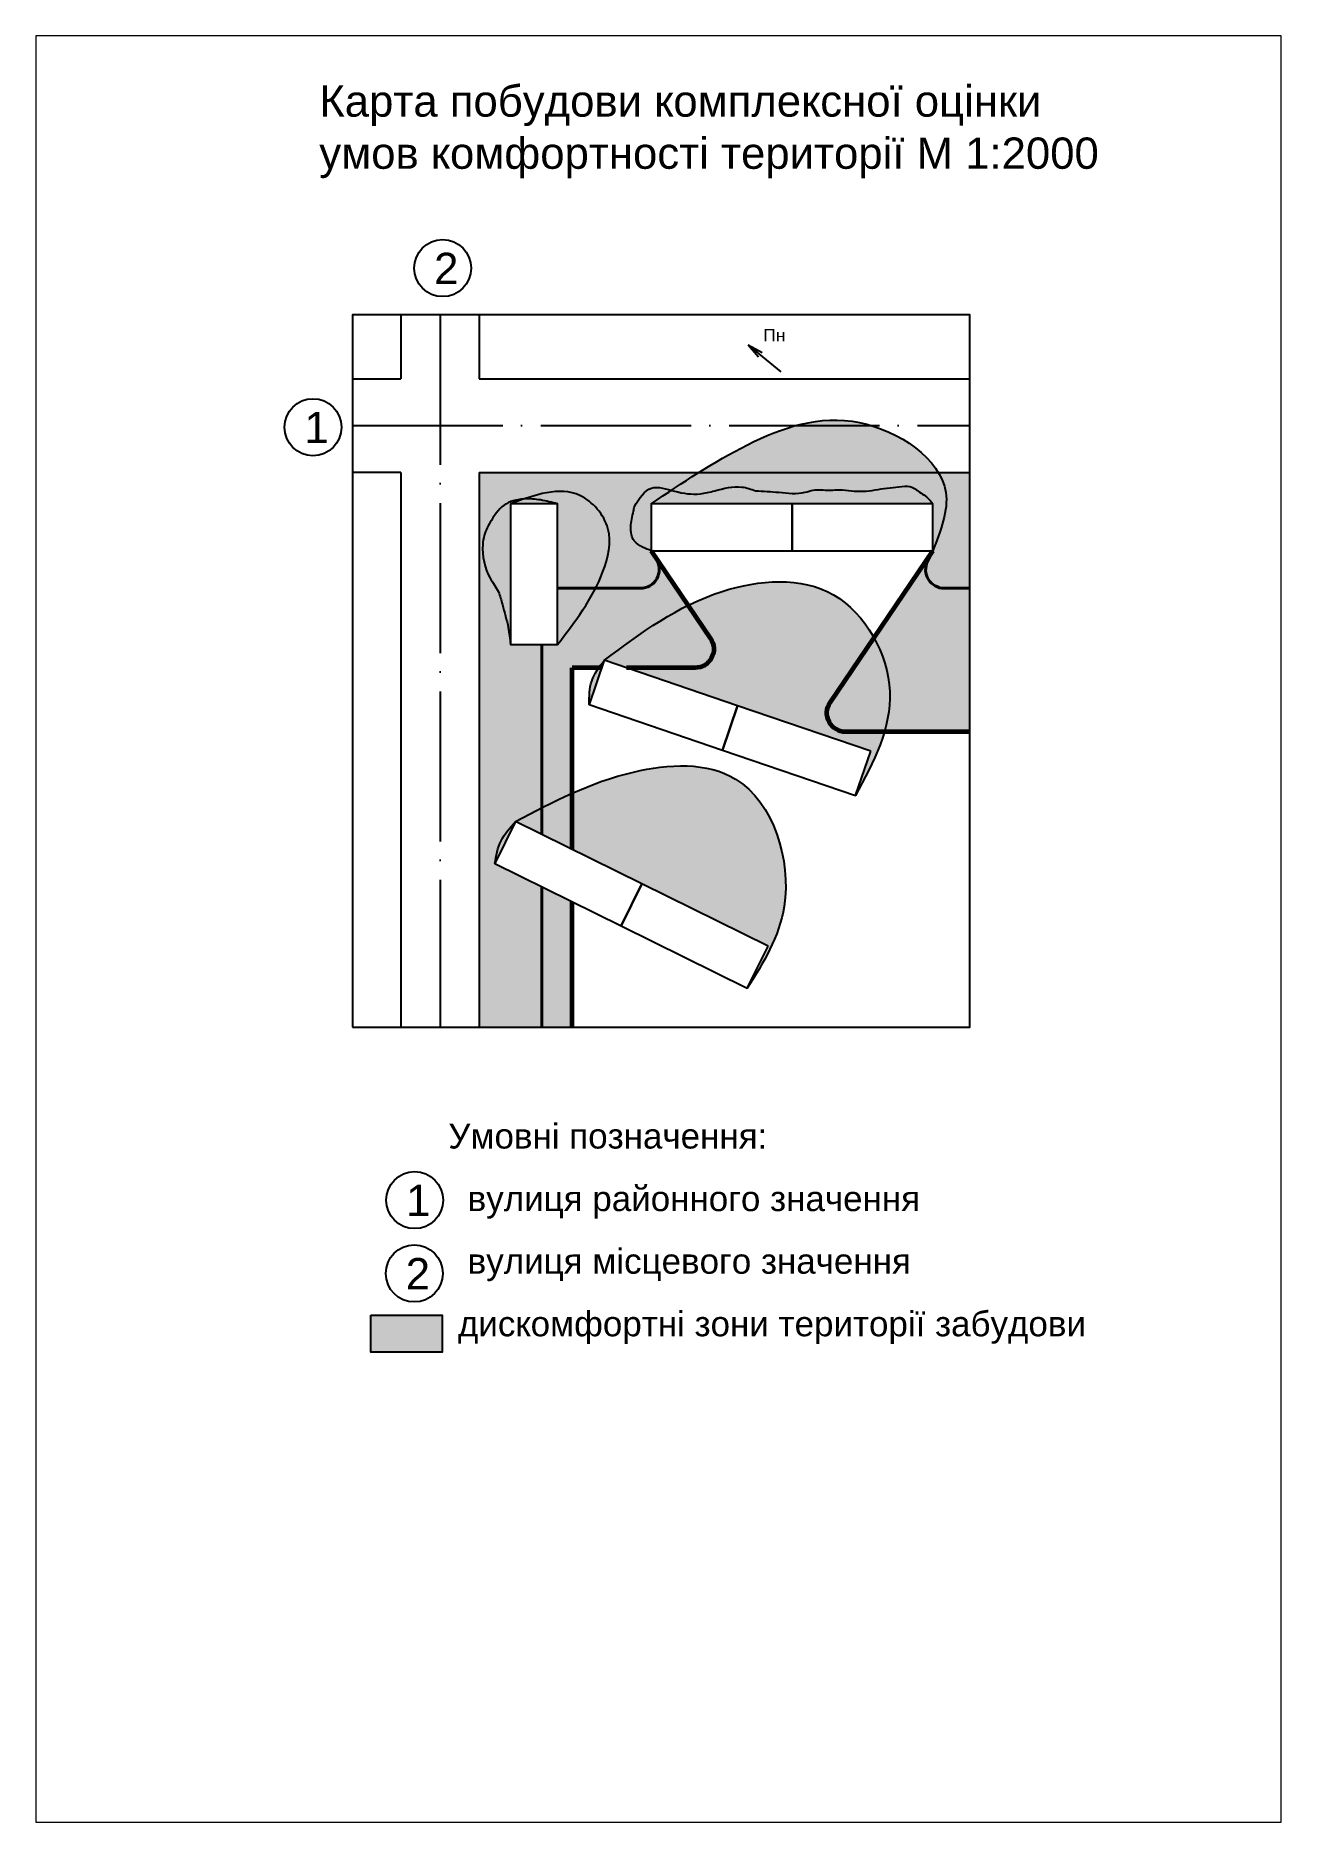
# Paper-space layout 'комплексна' of a CAD drawing. Header units: millimetres. Extents: x 4 to 203, y 4 to 289.
# The model-space entities are those that its viewports show. They can reach past a viewport. Long polylines and large blocks are cut down to what shows.
import ezdxf

# ---------------------------------------------------------------- set-up
doc = ezdxf.new("R2010")
doc.units = ezdxf.units.MM
doc.linetypes.add('ACAD_ISO04W100', pattern=[30, 24, -3, 0, -3])
for name, color, linetype in [('А.1м.с', 7, 'Continuous'), ('будівлі', 7, 'Continuous'), ('ВДМ', 7, 'Continuous'), ('шум1', 243, 'Continuous'), ('інсоляція', 180, 'Continuous')]:
    doc.layers.add(name, color=color, linetype=linetype)
doc.styles.get("Standard").update_dxf_attribs({"font": 'arial.ttf'})

msp = doc.modelspace()

# ---------------------------------------------------------------- hatches: boundary and pattern name
at = {"layer": 'шум1', "transparency": 33554495}
h = msp.add_hatch(color=8, dxfattribs=at)
h.dxf.hatch_style = 1
edge = h.paths.add_edge_path()
edge.add_line((33726.11910127802, -1360.179317439124), (33722.04869895796, -1360.179317439124))
edge.add_arc((33722.04869895796, -1357.179317439124), 3.000000000000001, 153.543888859999, 270, ccw=False)
edge.add_line((33719.36287129151, -1355.8427809652), (33720.19065324618, -1354.179317439125))
edge.add_line((33720.19065324618, -1354.179317439125), (33710.79418041855, -1368.077553743601))
edge.add_spline(control_points=[(33710.79418041855, -1368.077553743597), (33712.27865943665, -1370.762248817954), (33713.86328326995, -1376.08055624625), (33713.06986534374, -1381.032971652839), (33712.45206437281, -1383.125520697682)], knot_values=[48.81798611473958, 48.81798611473958, 48.81798611473958, 48.81798611473958, 57.49509505461315, 64.07037503841936, 64.07037503841936, 64.07037503841936, 64.07037503841936], degree=3, periodic=0)
edge.add_line((33712.45206437281, -1383.125520697682), (33726.11910127802, -1383.125520697682))
edge.add_line((33726.11910127802, -1383.125520697682), (33726.11910127802, -1360.179317439124))
edge = h.paths.add_edge_path()
edge.add_spline(control_points=[(33721.09464169378, -1341.679317439124), (33719.04354635231, -1338.246208700302), (33714.77641989788, -1335.495581363922), (33710.41241389094, -1334.179317439128)], knot_values=[38.12161937373595, 38.12161937373595, 38.12161937373595, 38.12161937373595, 50.43947793338726, 50.43947793338726, 50.43947793338726, 50.43947793338726], degree=3, periodic=0)
edge.add_line((33710.41241389092, -1334.179317439124), (33698.25804576036, -1334.179317439124))
edge.add_spline(control_points=[(33698.25804576036, -1334.179317439124), (33695.59904879803, -1334.902502001175), (33690.23826642889, -1337.209390817749), (33685.29353124298, -1340.094580885435), (33682.77071709052, -1341.679317439123)], knot_values=[9.097461392779323, 9.097461392779323, 9.097461392779323, 9.097461392779323, 17.29577933229682, 26.23985550656014, 26.23985550656014, 26.23985550656014, 26.23985550656014], degree=3, periodic=0)
edge.add_line((33682.77071709052, -1341.679317439124), (33721.09464169378, -1341.679317439124))
edge = h.paths.add_edge_path()
edge.add_spline(control_points=[(33710.41241389094, -1334.179317439128), (33709.76997120536, -1333.985544990274), (33705.54670896843, -1332.919563960045), (33701.5235757064, -1333.291170187602), (33698.25804576035, -1334.179317439124)], knot_values=[26.23985550656014, 26.23985550656014, 26.23985550656014, 26.23985550656014, 28.05321646919591, 38.12161937373597, 38.12161937373597, 38.12161937373597, 38.12161937373597], degree=3, periodic=0)
edge.add_line((33698.25804576035, -1334.179317439124), (33710.41241389092, -1334.179317439124))
at = {"layer": 'шум1', "transparency": 33554559}
h = msp.add_hatch(color=8, dxfattribs=at)
h.dxf.hatch_style = 1
edge = h.paths.add_edge_path()
edge.add_line((33657.69065324618, -1407.884791523147), (33650.19065324618, -1404.179317439124))
edge.add_spline(control_points=[(33650.19065324618, -1404.179317439124), (33650.41900691528, -1402.912403861845), (33650.64970091012, -1401.632506081277), (33651.20257728166, -1400.511030748045), (33651.20821888139, -1400.499669836227)], knot_values=[0, 0, 0, 0, 3.780379451808973, 3.819123385251689, 3.819123385251689, 3.819123385251689, 3.819123385251689], degree=3, periodic=0)
edge.add_spline(control_points=[(33651.20821888139, -1400.499669836227), (33651.76401667498, -1399.380418202149), (33652.6383991247, -1398.417819956212), (33653.51278157441, -1397.455221710274)], knot_values=[3.819123385251689, 3.819123385251689, 3.819123385251689, 3.819123385251689, 7.636089093024652, 7.636089093024652, 7.636089093024652, 7.636089093024652], degree=3, periodic=0)
edge.add_spline(control_points=[(33653.51278157441, -1397.455221710274), (33654.90101723764, -1396.721218691888), (33656.28925290087, -1395.987215673502), (33657.69065324618, -1395.272435244383)], knot_values=[0, 0, 0, 0, 4.778298199364484, 4.778298199364484, 4.778298199364484, 4.778298199364484], degree=3, periodic=0)
edge.add_line((33657.69065324618, -1395.272435244383), (33657.69065324618, -1369.179317439115))
edge.add_line((33657.69065324618, -1369.179317439115), (33652.69065324618, -1369.179317439115))
edge.add_line((33652.69065324618, -1369.179317439115), (33649.85253368947, -1359.204174523166))
edge.add_spline(control_points=[(33649.85253368947, -1359.204174523179), (33649.71947209841, -1358.999931606998), (33648.65021507746, -1357.320801278554), (33648.17262822406, -1355.276781475927), (33648.23738415635, -1353.527406120185)], knot_values=[16.38581050014324, 16.38581050014324, 16.38581050014324, 16.38581050014324, 17.11195792627218, 22.3037976646068, 22.3037976646068, 22.3037976646068, 22.3037976646068], degree=3, periodic=0)
edge.add_spline(control_points=[(33648.23738415635, -1353.527406120185), (33648.24163713188, -1353.412512390531), (33648.27553334183, -1352.79921448054), (33648.50583399783, -1351.312797868459), (33649.73046616443, -1349.037179745475), (33651.16926570877, -1347.05110851897), (33652.45013234494, -1346.440009627767), (33652.66786854503, -1346.354318950205)], knot_values=[7.615530265426713, 7.615530265426713, 7.615530265426713, 7.615530265426713, 7.956514737023337, 9.43869177115928, 12.09288988191078, 15.68190347200732, 16.38581050014324, 16.38581050014324, 16.38581050014324, 16.38581050014324], degree=3, periodic=0)
edge.add_line((33652.66786854502, -1346.35431895021), (33652.34011775238, -1341.679317439124))
edge.add_line((33652.34011775238, -1341.679317439124), (33647.69065324618, -1341.679317439124))
edge.add_line((33647.69065324618, -1341.679317439124), (33647.69065324618, -1430.315109618998))
edge.add_line((33647.69065324618, -1430.315109618998), (33657.69065324618, -1430.315109618998))
edge.add_line((33657.69065324618, -1430.315109618998), (33657.69065324618, -1407.884791523147))
h = msp.add_hatch(color=8, dxfattribs=at)
h.dxf.hatch_style = 1
edge = h.paths.add_edge_path()
edge.add_spline(control_points=[(33672.5059844261, -1347.085110319666), (33673.29233150828, -1345.798793247895), (33674.72169031406, -1343.460629000562), (33677.27430944227, -1344.200721476686), (33678.40761909977, -1344.515036613664)], knot_values=[0, 0, 0, 0, 3.981672816526585, 7.237566249016485, 7.237566249016485, 7.237566249016485, 7.237566249016485], degree=3, periodic=0)
edge.add_spline(control_points=[(33678.40761909976, -1344.515036613665), (33679.84999953202, -1343.553137078793), (33681.30066251026, -1342.602750196539), (33682.77071709052, -1341.679317439123)], knot_values=[3.885710010564846, 3.885710010564846, 3.885710010564846, 3.885710010564846, 9.09746139277932, 9.09746139277932, 9.09746139277932, 9.09746139277932], degree=3, periodic=0)
edge.add_line((33682.77071709052, -1341.679317439124), (33652.34011775238, -1341.679317439124))
edge.add_line((33652.34011775238, -1341.679317439124), (33652.66786854502, -1346.354318950209))
edge.add_spline(control_points=[(33652.66786854503, -1346.354318950205), (33653.34103429446, -1346.089392726842), (33654.08792779341, -1345.963165338283), (33654.82522419236, -1345.914886005976)], knot_values=[5.439290843965359, 5.439290843965359, 5.439290843965359, 5.439290843965359, 7.615530265426712, 7.615530265426712, 7.615530265426712, 7.615530265426712], degree=3, periodic=0)
edge.add_spline(control_points=[(33654.82522419235, -1345.914886005974), (33658.00128764514, -1344.827354573187), (33663.44750327368, -1343.552971765127), (33669.4468334102, -1350.474796301227), (33668.09091241751, -1356.298034032508), (33666.72661688528, -1359.319989380394), (33666.28789699942, -1360.179317439124)], knot_values=[10.88168356329511, 10.88168356329511, 10.88168356329511, 10.88168356329511, 20.02584057652287, 26.93726924671132, 33.86184591357618, 36.73428288876075, 36.73428288876075, 36.73428288876075, 36.73428288876075], degree=3, periodic=0)
edge.add_line((33666.28789699942, -1360.179317439124), (33673.46968827797, -1360.179317439124))
edge.add_arc((33673.46968827797, -1357.179317439125), 2.999999999998958, 270, 390.3180940712272)
edge.add_line((33676.05939680947, -1355.66491665933), (33675.19065324618, -1354.179317439128))
edge.add_spline(control_points=[(33675.19065324618, -1354.179317439127), (33674.72575795015, -1353.997154436368), (33673.75612031597, -1353.617214900432), (33672.11876497469, -1352.616365915396), (33671.75028642686, -1350.240354811422), (33672.23954248582, -1348.446892203874), (33672.45442066606, -1347.34865214132), (33672.5059844261, -1347.085110319666)], knot_values=[0, 0, 0, 0, 1.510464404410871, 3.150393527599764, 5.446133686855648, 7.994364737778498, 8.798925500278115, 8.798925500278115, 8.798925500278115, 8.798925500278115], degree=3, periodic=0)
at = {"layer": 'шум1', "transparency": 33554648}
h = msp.add_hatch(color=8, dxfattribs=at)
h.dxf.hatch_style = 1
edge = h.paths.add_edge_path()
edge.add_spline(control_points=[(33720.19065324618, -1354.179317439124), (33721.45409929883, -1350.976289323296), (33723.19380047277, -1346.565881960308), (33721.6946959663, -1342.683683996405), (33721.09464169377, -1341.679317439124)], knot_values=[50.43947793338727, 50.43947793338727, 50.43947793338727, 50.43947793338727, 59.99945699768016, 63.60308453639816, 63.60308453639816, 63.60308453639816, 63.60308453639816], degree=3, periodic=0)
edge.add_line((33721.09464169377, -1341.679317439124), (33682.77071709052, -1341.679317439124))
edge.add_spline(control_points=[(33682.77071709052, -1341.679317439123), (33681.30066251026, -1342.602750196539), (33679.84999953202, -1343.553137078793), (33678.40761909976, -1344.515036613665)], knot_values=[3.885710010564846, 3.885710010564846, 3.885710010564846, 3.885710010564846, 9.09746139277932, 9.09746139277932, 9.09746139277932, 9.09746139277932], degree=3, periodic=0)
edge.add_spline(control_points=[(33678.40761909977, -1344.515036613664), (33678.580899694, -1344.563094717951), (33680.18460422461, -1345.004735617662), (33682.44830254915, -1345.317285435185), (33685.98889924554, -1344.453907118733), (33689.01095060728, -1343.599193492964), (33691.13323510319, -1344.337610212737), (33691.84898568589, -1344.586644778311)], knot_values=[7.237566249016485, 7.237566249016485, 7.237566249016485, 7.237566249016485, 7.735385309318778, 11.85421076723024, 14.20921319579457, 18.60929151853573, 20.84838336972358, 20.84838336972358, 20.84838336972358, 20.84838336972358], degree=3, periodic=0)
edge.add_spline(control_points=[(33691.84898568589, -1344.586644778311), (33693.08593241017, -1344.654382213994), (33695.7198523152, -1344.798620423012), (33698.88564338999, -1345.226125966052), (33701.45209574515, -1344.270579284902), (33703.17926531369, -1344.582500279409), (33705.67137321886, -1344.321095132811), (33708.63258949124, -1344.940958391997), (33712.39407295083, -1344.158765931395), (33714.92555586655, -1343.944825871375), (33716.16878086846, -1343.839758746538)], knot_values=[0, 0, 0, 0, 3.736483583260554, 7.956364079092859, 9.289153691420628, 11.80406222923701, 13.03906690178668, 16.79625583537887, 20.67935692061895, 24.42671861148906, 24.42671861148906, 24.42671861148906, 24.42671861148906], degree=3, periodic=0)
edge.add_spline(control_points=[(33716.16878086846, -1343.839758746538), (33716.62963327653, -1343.954672103306), (33717.1741147338, -1344.090438328802), (33718.13223104469, -1344.922133068038), (33719.27173216738, -1345.438221178158), (33719.94725875863, -1346.350588459663), (33720.19065324618, -1346.679317439124)], knot_values=[0, 0, 0, 0, 1.383801781597171, 1.634914774092756, 3.790242708107693, 5.004211616025584, 5.004211616025584, 5.004211616025584, 5.004211616025584], degree=3, periodic=0)
edge.add_line((33720.19065324618, -1346.679317439134), (33720.19065324618, -1354.179317439124))
at = {"layer": 'шум1', "transparency": 33554559}
h = msp.add_hatch(color=8, dxfattribs=at)
h.dxf.hatch_style = 1
edge = h.paths.add_edge_path()
edge.add_line((33726.11910127802, -1341.679317439124), (33721.09464169377, -1341.679317439124))
edge.add_spline(control_points=[(33721.09464169377, -1341.679317439124), (33721.6946959663, -1342.683683996405), (33723.19380047277, -1346.565881960308), (33721.45409929883, -1350.976289323296), (33720.19065324618, -1354.179317439124)], knot_values=[50.43947793338727, 50.43947793338727, 50.43947793338727, 50.43947793338727, 54.04310547210527, 63.60308453639816, 63.60308453639816, 63.60308453639816, 63.60308453639816], degree=3, periodic=0)
edge.add_line((33720.19065324618, -1354.179317439122), (33719.36287129151, -1355.8427809652))
edge.add_arc((33722.04869895796, -1357.179317439124), 3.000000000000001, 153.543888859999, 270)
edge.add_line((33722.04869895796, -1360.179317439124), (33726.11910127802, -1360.179317439124))
edge.add_line((33726.11910127802, -1360.179317439124), (33726.11910127802, -1341.679317439124))
at = {"layer": 'шум1', "transparency": 33554648}
h = msp.add_hatch(color=8, dxfattribs=at)
h.dxf.hatch_style = 1
edge = h.paths.add_edge_path()
edge.add_spline(control_points=[(33666.28789699942, -1360.179317439124), (33666.72661688528, -1359.319989380394), (33668.09091241751, -1356.298034032508), (33669.4468334102, -1350.474796301227), (33663.44750327368, -1343.552971765127), (33658.00128764514, -1344.827354573187), (33654.82522419235, -1345.914886005974)], knot_values=[10.88168356329511, 10.88168356329511, 10.88168356329511, 10.88168356329511, 13.75412053847969, 20.67869720534454, 27.59012587553299, 36.73428288876075, 36.73428288876075, 36.73428288876075, 36.73428288876075], degree=3, periodic=0)
edge.add_spline(control_points=[(33654.82522419236, -1345.914886005976), (33654.93391005335, -1345.907769084196), (33655.41587831805, -1345.883674063708), (33656.29688878706, -1345.89392811001), (33657.99527728543, -1346.115654867042), (33659.29193003124, -1346.448570337952), (33660.19065324618, -1346.679317439124)], knot_values=[0, 0, 0, 0, 0.3208024012743262, 1.425335580011945, 2.657177598055358, 5.439290843965359, 5.439290843965359, 5.439290843965359, 5.439290843965359], degree=3, periodic=0)
edge.add_line((33660.19065324618, -1346.679317439124), (33660.19065324618, -1360.179317439124))
edge.add_line((33660.19065324618, -1360.179317439124), (33666.28789699942, -1360.179317439124))
h = msp.add_hatch(color=8, dxfattribs=at)
h.dxf.hatch_style = 1
edge = h.paths.add_edge_path()
edge.add_spline(control_points=[(33678.40761909977, -1344.515036613664), (33677.27430944227, -1344.200721476686), (33674.72169031406, -1343.460629000562), (33673.29233150828, -1345.798793247895), (33672.5059844261, -1347.085110319666)], knot_values=[0, 0, 0, 0, 3.2558934324899, 7.237566249016485, 7.237566249016485, 7.237566249016485, 7.237566249016485], degree=3, periodic=0)
edge.add_spline(control_points=[(33672.5059844261, -1347.085110319666), (33672.45442066606, -1347.34865214132), (33672.23954248583, -1348.446892203875), (33671.75028642685, -1350.240354811421), (33672.11876497469, -1352.616365915396), (33673.75612031597, -1353.617214900432), (33674.72575795015, -1353.997154436368), (33675.19065324618, -1354.179317439127)], knot_values=[0, 0, 0, 0, 0.8045607624996166, 3.352791813422467, 5.648531972678351, 7.288461095867244, 8.798925500278115, 8.798925500278115, 8.798925500278115, 8.798925500278115], degree=3, periodic=0)
edge.add_line((33675.19065324618, -1354.179317439127), (33675.19065324618, -1346.679317439124))
edge.add_spline(control_points=[(33675.19065324618, -1346.679317439124), (33676.26144052389, -1345.955757317135), (33677.33222780158, -1345.232197195146), (33678.40761909976, -1344.515036613665)], knot_values=[0, 0, 0, 0, 3.885710010564846, 3.885710010564846, 3.885710010564846, 3.885710010564846], degree=3, periodic=0)
at = {"layer": 'шум1', "transparency": 33554687}
h = msp.add_hatch(color=8, dxfattribs=at)
h.dxf.hatch_style = 1
edge = h.paths.add_edge_path()
edge.add_spline(control_points=[(33720.19065324618, -1346.679317439124), (33719.94725875863, -1346.350588459663), (33719.27173216737, -1345.438221178158), (33718.13223104471, -1344.922133068039), (33717.17411473379, -1344.090438328801), (33716.62963327653, -1343.954672103306), (33716.16878086846, -1343.839758746538)], knot_values=[0, 0, 0, 0, 1.213968907917891, 3.369296841932829, 3.620409834428414, 5.004211616025585, 5.004211616025585, 5.004211616025585, 5.004211616025585], degree=3, periodic=0)
edge.add_spline(control_points=[(33716.16878086846, -1343.839758746538), (33714.92555586655, -1343.944825871375), (33712.39407295083, -1344.158765931395), (33708.63258949124, -1344.940958391997), (33705.67137321887, -1344.321095132811), (33703.17926531369, -1344.582500279409), (33701.45209574513, -1344.270579284902), (33698.88564338999, -1345.226125966053), (33695.71985231521, -1344.798620423012), (33693.08593241018, -1344.654382213994), (33691.84898568589, -1344.586644778311)], knot_values=[0, 0, 0, 0, 3.747361690870107, 7.630462776110193, 11.38765170970238, 12.62265638225204, 15.13756492006843, 16.4703545323962, 20.6902350282285, 24.42671861148906, 24.42671861148906, 24.42671861148906, 24.42671861148906], degree=3, periodic=0)
edge.add_spline(control_points=[(33691.84898568589, -1344.586644778311), (33691.13323510319, -1344.337610212737), (33689.01095060728, -1343.599193492964), (33685.98889924554, -1344.453907118733), (33682.44830254915, -1345.317285435185), (33680.18460422461, -1345.004735617662), (33678.580899694, -1344.563094717951), (33678.40761909977, -1344.515036613664)], knot_values=[7.237566249016485, 7.237566249016485, 7.237566249016485, 7.237566249016485, 9.476658100204336, 13.87673642294549, 16.23173885150982, 20.35056430942129, 20.84838336972358, 20.84838336972358, 20.84838336972358, 20.84838336972358], degree=3, periodic=0)
edge.add_spline(control_points=[(33678.40761909976, -1344.515036613665), (33677.33222780158, -1345.232197195146), (33676.26144052389, -1345.955757317135), (33675.19065324618, -1346.679317439124)], knot_values=[0, 0, 0, 0, 3.885710010564846, 3.885710010564846, 3.885710010564846, 3.885710010564846], degree=3, periodic=0)
edge.add_line((33675.19065324618, -1346.679317439124), (33697.69065324618, -1346.679317439124))
edge.add_line((33697.69065324618, -1346.679317439124), (33720.19065324617, -1346.679317439124))
at = {"layer": 'шум1', "transparency": 33554648}
h = msp.add_hatch(color=8, dxfattribs=at)
h.dxf.hatch_style = 1
edge = h.paths.add_edge_path()
edge.add_spline(control_points=[(33652.69065324618, -1346.679317439124), (33653.40341084146, -1346.4184973485), (33654.11616843675, -1346.157677257876), (33654.82522419235, -1345.914886005974)], knot_values=[36.73428288876075, 36.73428288876075, 36.73428288876075, 36.73428288876075, 38.77571476089103, 38.77571476089103, 38.77571476089103, 38.77571476089103], degree=3, periodic=0)
edge.add_spline(control_points=[(33654.82522419236, -1345.914886005976), (33653.84944846437, -1345.978781341279), (33651.61998094916, -1346.428956132411), (33649.73046616443, -1349.037179745475), (33648.50583399783, -1351.312797868459), (33648.00848217775, -1354.52282783648), (33648.72337358322, -1357.851567929269), (33650.87072066008, -1360.54767607986), (33651.49665596159, -1363.344615257438), (33652.37667380676, -1366.095155033273), (33652.59858848045, -1368.274982142731), (33652.69065324618, -1369.179317439124)], knot_values=[5.439290843965359, 5.439290843965359, 5.439290843965359, 5.439290843965359, 8.319437293562634, 11.90845088365917, 14.56264899441068, 16.04482602854662, 21.57765023847786, 24.1021261152197, 26.21892976072117, 30.05328731750884, 32.77188169975219, 32.77188169975219, 32.77188169975219, 32.77188169975219], degree=3, periodic=0)
edge.add_line((33652.69065324618, -1369.179317439195), (33652.69065324618, -1346.679317439124))
at = {"layer": 'шум1', "transparency": 33554687}
h = msp.add_hatch(color=8, dxfattribs=at)
h.dxf.hatch_style = 1
edge = h.paths.add_edge_path()
edge.add_spline(control_points=[(33660.19065324618, -1346.679317439124), (33659.29193003124, -1346.448570337952), (33657.99527728543, -1346.115654867042), (33656.29688878706, -1345.89392811001), (33655.41587831805, -1345.883674063708), (33654.93391005335, -1345.907769084196), (33654.82522419236, -1345.914886005976)], knot_values=[0, 0, 0, 0, 2.782113245910001, 4.013955263953414, 5.118488442691032, 5.439290843965359, 5.439290843965359, 5.439290843965359, 5.439290843965359], degree=3, periodic=0)
edge.add_spline(control_points=[(33654.82522419235, -1345.914886005974), (33654.11616843675, -1346.157677257876), (33653.40341084146, -1346.4184973485), (33652.69065324618, -1346.679317439124)], knot_values=[36.73428288876075, 36.73428288876075, 36.73428288876075, 36.73428288876075, 38.77571476089103, 38.77571476089103, 38.77571476089103, 38.77571476089103], degree=3, periodic=0)
edge.add_line((33652.69065324618, -1346.679317439124), (33660.19065324618, -1346.679317439124))
at = {"layer": 'шум1', "transparency": 33554495}
h = msp.add_hatch(color=8, dxfattribs=at)
h.dxf.hatch_style = 1
h.paths.add_polyline_path([(33662.55295217175, -1410.287074544146), (33657.69065324618, -1407.884791523147), (33657.69065324618, -1430.315109618998), (33662.55295217175, -1430.315109618998)])
edge = h.paths.add_edge_path()
edge.add_line((33662.55295217175, -1372.888962654453), (33666.8013408938, -1372.888962654453))
edge.add_spline(control_points=[(33666.8013408938, -1372.888962654453), (33667.08244125696, -1372.483672657534), (33667.38501691968, -1372.085651843884), (33667.68779355189, -1371.687699056484)], knot_values=[6.218001110117918, 6.218001110117918, 6.218001110117918, 6.218001110117918, 7.674960941568155, 7.674960941568155, 7.674960941568155, 7.674960941568155], degree=3, periodic=0)
edge.add_line((33667.68779355189, -1371.687699056482), (33667.69065324618, -1371.679317439124))
edge.add_line((33667.69065324618, -1371.679317439124), (33667.69190993589, -1371.679746204627))
edge.add_spline(control_points=[(33667.69637419187, -1371.676421199199), (33671.980239223, -1368.482431932834), (33676.26410425414, -1365.288442666469), (33681.08920194193, -1362.903806418214)], knot_values=[0, 0, 0, 0, 16.03948116466077, 16.03948116466077, 16.03948116466077, 16.03948116466077], degree=3, periodic=0)
edge.add_line((33681.08920194193, -1362.903806418214), (33675.19065324618, -1354.179317439127))
edge.add_line((33675.19065324618, -1354.179317439127), (33676.05939680947, -1355.66491665933))
edge.add_arc((33673.46968827797, -1357.179317439125), 2.999999999998957, -90, 30.31809407122722, ccw=False)
edge.add_line((33673.46968827797, -1360.179317439124), (33666.28789699942, -1360.179317439124))
edge.add_spline(control_points=[(33666.28789699942, -1360.179317439124), (33664.62588978671, -1363.434719069497), (33662.40827151645, -1366.30701825431), (33660.19065324619, -1369.179317439123)], knot_values=[0, 0, 0, 0, 10.88168356329511, 10.88168356329511, 10.88168356329511, 10.88168356329511], degree=3, periodic=0)
edge.add_line((33660.19065324619, -1369.179317439124), (33657.69065324618, -1369.179317439124))
edge.add_line((33657.69065324618, -1369.179317439124), (33657.69065324618, -1395.272435244382))
edge.add_spline(control_points=[(33657.69065324618, -1395.272435244382), (33659.28782370219, -1394.457802803516), (33660.90209385742, -1393.66813872063), (33662.55295217175, -1392.931899335009)], knot_values=[4.778298199366859, 4.778298199366859, 4.778298199366859, 4.778298199366859, 10.224105844283, 10.224105844283, 10.224105844283, 10.224105844283], degree=3, periodic=0)
edge.add_line((33662.55295217175, -1392.931899335009), (33662.55295217175, -1372.888962654453))
h = msp.add_hatch(color=8, dxfattribs=at)
h.dxf.hatch_style = 1
edge = h.paths.add_edge_path()
edge.add_spline(control_points=[(33710.79418041855, -1368.077553743597), (33709.21619924228, -1365.22375908584), (33702.6690231461, -1357.997835318576), (33690.20019615055, -1358.970852661346), (33682.8278688444, -1362.044530940797), (33681.08920194193, -1362.903806418214)], knot_values=[16.03948116466077, 16.03948116466077, 16.03948116466077, 16.03948116466077, 25.26313094667873, 43.03834871915221, 48.81798611473958, 48.81798611473958, 48.81798611473958, 48.81798611473958], degree=3, periodic=0)
edge.add_line((33681.08920194193, -1362.903806418214), (33684.67578056172, -1368.208681779096))
edge.add_arc((33682.19049261464, -1369.888962654453), 3.000000000000483, -90, 34.06227279012978, ccw=False)
edge.add_line((33682.19049261464, -1372.888962654453), (33671.23606135587, -1372.888962654453))
edge.add_line((33671.23606135587, -1372.888962654453), (33688.98532794811, -1378.944771956139))
edge.add_line((33688.98532794811, -1378.944771956139), (33710.28000265005, -1386.210226473153))
edge.add_line((33710.28000265005, -1386.210226473153), (33707.85818447771, -1393.308451373802))
edge.add_spline(control_points=[(33707.85818447771, -1393.308451373799), (33709.6425622851, -1389.953081424517), (33711.4269400925, -1386.597711475235), (33712.45206437281, -1383.125520697682)], knot_values=[64.07037503841934, 64.07037503841934, 64.07037503841934, 64.07037503841934, 74.98081299248945, 74.98081299248945, 74.98081299248945, 74.98081299248945], degree=3, periodic=0)
edge.add_line((33712.45206437281, -1383.125520697682), (33706.26996885867, -1383.125520697682))
edge.add_arc((33706.26996885867, -1380.125520697681), 3.000000000000484, 145.937727209881, 270, ccw=False)
edge.add_line((33703.78468091158, -1378.445239822325), (33710.79418041855, -1368.077553743607))
at = {"layer": 'шум1', "transparency": 33554559}
h = msp.add_hatch(color=8, dxfattribs=at)
h.dxf.hatch_style = 1
edge = h.paths.add_edge_path()
edge.add_spline(control_points=[(33652.69065324618, -1369.179317439124), (33652.59858848045, -1368.274982142731), (33652.37667380676, -1366.095155033273), (33651.49665596159, -1363.344615257438), (33650.92434746168, -1360.787302926302), (33650.18206518167, -1359.709988953952), (33649.85253368947, -1359.204174523179)], knot_values=[22.3037976646068, 22.3037976646068, 22.3037976646068, 22.3037976646068, 25.02239204685015, 28.85674960363781, 30.97355324913928, 32.77188169975219, 32.77188169975219, 32.77188169975219, 32.77188169975219], degree=3, periodic=0)
edge.add_line((33649.85253368947, -1359.204174523167), (33652.69065324617, -1369.17931743907))
h = msp.add_hatch(color=8, dxfattribs=at)
h.dxf.hatch_style = 1
edge = h.paths.add_edge_path()
edge.add_line((33666.28789699942, -1360.179317439124), (33660.19065324618, -1360.179317439124))
edge.add_line((33660.19065324618, -1360.179317439124), (33660.19065324618, -1369.179317439133))
edge.add_spline(control_points=[(33660.19065324619, -1369.179317439123), (33662.40827151645, -1366.30701825431), (33664.62588978671, -1363.434719069497), (33666.28789699942, -1360.179317439124)], knot_values=[0, 0, 0, 0, 10.88168356329511, 10.88168356329511, 10.88168356329511, 10.88168356329511], degree=3, periodic=0)
h = msp.add_hatch(color=8, dxfattribs=at)
h.dxf.hatch_style = 1
edge = h.paths.add_edge_path()
edge.add_line((33684.67578056172, -1368.208681779096), (33681.08920194193, -1362.903806418214))
edge.add_spline(control_points=[(33681.08920194193, -1362.903806418214), (33676.26410425414, -1365.288442666469), (33671.980239223, -1368.482431932834), (33667.69637419187, -1371.676421199199)], knot_values=[0, 0, 0, 0, 16.03948116466077, 16.03948116466077, 16.03948116466077, 16.03948116466077], degree=3, periodic=0)
edge.add_spline(control_points=[(33667.69637419187, -1371.676421199199), (33667.69539803382, -1371.677704196995), (33667.69442187578, -1371.678987194791), (33667.69344571845, -1371.680270192829)], knot_values=[7.684026979271414, 7.684026979271414, 7.684026979271414, 7.684026979271414, 7.68872421806672, 7.68872421806672, 7.68872421806672, 7.68872421806672], degree=3, periodic=0)
edge.add_line((33667.69344571845, -1371.68027019283), (33671.23606135587, -1372.888962654453))
edge.add_line((33671.23606135587, -1372.888962654453), (33682.19049261464, -1372.888962654453))
edge.add_arc((33682.19049261464, -1369.888962654453), 3.000000000000484, 270, 394.0622727901298)
edge = h.paths.add_edge_path()
edge.add_spline(control_points=[(33712.45206437281, -1383.125520697682), (33713.06986534374, -1381.032971652839), (33713.86328326995, -1376.08055624625), (33712.27865943665, -1370.762248817954), (33710.79418041855, -1368.077553743597)], knot_values=[48.81798611473958, 48.81798611473958, 48.81798611473958, 48.81798611473958, 55.39326609854579, 64.07037503841936, 64.07037503841936, 64.07037503841936, 64.07037503841936], degree=3, periodic=0)
edge.add_line((33710.79418041855, -1368.077553743601), (33703.78468091158, -1378.445239822325))
edge.add_arc((33706.26996885867, -1380.125520697681), 3.000000000000483, 145.937727209881, 270)
edge.add_line((33706.26996885867, -1383.125520697682), (33712.45206437281, -1383.125520697682))
at = {"layer": 'шум1', "transparency": 33554495}
h = msp.add_hatch(color=8, dxfattribs=at)
h.dxf.hatch_style = 1
edge = h.paths.add_edge_path()
edge.add_line((33667.27793868647, -1372.888962654453), (33666.80134089381, -1372.888962654453))
edge.add_spline(control_points=[(33666.8013408938, -1372.888962654453), (33666.33335128382, -1373.563709230565), (33665.28626038114, -1375.345051729865), (33665.27543656297, -1377.477160714845), (33665.26883507384, -1378.777542339768)], knot_values=[0, 0, 0, 0, 2.425617866900406, 6.218001110117918, 6.218001110117918, 6.218001110117918, 6.218001110117918], degree=3, periodic=0)
edge.add_line((33665.26883507384, -1378.777542339768), (33667.27793868647, -1372.888962654453))
at = {"layer": 'шум1', "transparency": 33554559}
h = msp.add_hatch(color=8, dxfattribs=at)
h.dxf.hatch_style = 1
edge = h.paths.add_edge_path()
edge.add_spline(control_points=[(33667.68779355189, -1371.687699056484), (33667.38501691968, -1372.085651843884), (33667.08244125696, -1372.483672657534), (33666.8013408938, -1372.888962654453)], knot_values=[6.218001110117918, 6.218001110117918, 6.218001110117918, 6.218001110117918, 7.674960941568155, 7.674960941568155, 7.674960941568155, 7.674960941568155], degree=3, periodic=0)
edge.add_line((33666.8013408938, -1372.888962654453), (33667.27793868647, -1372.888962654453))
edge.add_line((33667.27793868647, -1372.888962654453), (33667.68779355189, -1371.687699056482))
at = {"layer": 'шум1', "transparency": 33554495}
h = msp.add_hatch(color=8, dxfattribs=at)
h.dxf.hatch_style = 1
edge = h.paths.add_edge_path()
edge.add_spline(control_points=[(33690.53522761929, -1424.112087408519), (33693.09736026643, -1420.016393307003), (33699.55160875688, -1409.698962044606), (33692.48195471533, -1387.425524862386), (33674.03902723145, -1388.447411687281), (33665.64732116835, -1391.551892153796), (33662.55295217175, -1392.931899335009)], knot_values=[10.224105844283, 10.224105844283, 10.224105844283, 10.224105844283, 24.57147032921218, 46.36644050131295, 62.73702916592548, 72.94465158367241, 72.94465158367241, 72.94465158367241, 72.94465158367241], degree=3, periodic=0)
edge.add_line((33662.55295217175, -1392.931899335009), (33662.55295217175, -1401.921637425419))
edge.add_line((33662.55295217175, -1401.921637425419), (33673.68506876096, -1407.42160669497))
edge.add_line((33673.68506876096, -1407.42160669497), (33693.85735594752, -1417.387991679667))
edge.add_line((33693.85735594752, -1417.387991679667), (33690.53522761929, -1424.112087408521))
at = {"layer": 'шум1', "transparency": 33554559}
h = msp.add_hatch(color=8, dxfattribs=at)
h.dxf.hatch_style = 1
edge = h.paths.add_edge_path()
edge.add_spline(control_points=[(33662.55295217175, -1392.931899335009), (33660.90209385742, -1393.66813872063), (33659.28782370219, -1394.457802803516), (33657.69065324618, -1395.272435244382)], knot_values=[4.778298199366859, 4.778298199366859, 4.778298199366859, 4.778298199366859, 10.224105844283, 10.224105844283, 10.224105844283, 10.224105844283], degree=3, periodic=0)
edge.add_line((33657.69065324618, -1395.272435244382), (33657.69065324618, -1399.51935440442))
edge.add_line((33657.69065324618, -1399.51935440442), (33662.55295217175, -1401.921637425419))
edge.add_line((33662.55295217175, -1401.921637425419), (33662.55295217175, -1392.931899335009))
edge = h.paths.add_edge_path()
edge.add_spline(control_points=[(33657.69065324618, -1395.272435244382), (33656.28925290087, -1395.987215673501), (33654.90101723764, -1396.721218691888), (33653.51278157441, -1397.455221710274)], knot_values=[0, 0, 0, 0, 4.778298199366859, 4.778298199366859, 4.778298199366859, 4.778298199366859], degree=3, periodic=0)
edge.add_line((33653.51278157441, -1397.455221710273), (33657.69065324618, -1399.51935440442))
edge.add_line((33657.69065324618, -1399.51935440442), (33657.69065324618, -1395.272435244382))
at = {"layer": 'шум1', "transparency": 33554648}
h = msp.add_hatch(color=8, dxfattribs=at)
h.dxf.hatch_style = 1
edge = h.paths.add_edge_path()
edge.add_spline(control_points=[(33653.51278157441, -1397.455221710274), (33652.62952374619, -1398.427590765076), (33650.88026457056, -1400.353331400315), (33650.41900691528, -1402.912403861845), (33650.19065324618, -1404.179317439124)], knot_values=[0, 0, 0, 0, 3.855709641215679, 7.636089093024652, 7.636089093024652, 7.636089093024652, 7.636089093024652], degree=3, periodic=0)
edge.add_line((33650.19065324618, -1404.179317439124), (33653.51278157441, -1397.455221710275))
h = msp.add_hatch(color=8, dxfattribs=at)
h.dxf.hatch_style = 1
h.paths.add_polyline_path([(33641.77046163561, -1476.348862080224), (33630.37633603089, -1476.348862080224), (33630.37633603089, -1482.2654976169), (33641.77046163561, -1482.2654976169)])

# ---------------------------------------------------------------- linework, layer by layer
msp.add_lwpolyline([(33627.44850375093, -1430.315109618998), (33726.11910127802, -1430.315109618998), (33726.11910127802, -1316.45298221624), (33627.44850375093, -1316.45298221624), (33627.44850375093, -1430.315109618998)])
at = {"color": 1, "lineweight": 40}
for points in [[(33675.19065324618, -1354.179317439124), (33676.05939680947, -1355.664916659329, -0.5792023508014907), (33673.46968827797, -1360.179317439124), (33660.19065324618, -1360.179317439124)], [(33726.11910127802, -1360.179317439124), (33722.04869895796, -1360.179317439124, -0.5569135821155119), (33719.36287129151, -1355.842780965201), (33720.19065324618, -1354.179317439124)]]:
    msp.add_lwpolyline(points, format="xyb", dxfattribs=at)
for points in [[(33657.69065324618, -1369.179317439124), (33657.69065324618, -1399.51935440442)], [(33657.69065324618, -1407.884791523146), (33657.69065324618, -1430.315109618998)]]:
    msp.add_lwpolyline(points, dxfattribs=at)
msp.add_lwpolyline([(33630.37633603089, -1476.348862080224), (33641.77046163561, -1476.348862080224), (33641.77046163561, -1482.2654976169), (33630.37633603089, -1482.2654976169)], close=True)
for centre in [(33641.84788611963, -1309.009455163714), (33621.12190049266, -1334.43815433049), (33637.37170995553, -1457.970964467107), (33637.31259195886, -1469.681178986573)]:
    msp.add_circle(centre, 4.555866581909134)
at = {"layer": 'А.1м.с', "color": 2}
for points in [[(33675.19065324618, -1346.679317439124), (33690.56663934646, -1337.241302328566), (33708.48554809862, -1333.693655287706), (33722.27275101875, -1344.848826102909), (33720.19065324618, -1354.179317439124)], [(33660.19065324619, -1369.179317439123), (33667.4776919316, -1357.514202823986), (33668.26191893492, -1350.634177386348), (33663.79790016749, -1345.357778736972), (33652.69065324618, -1346.679317439124)], [(33667.69637419187, -1371.676421199199), (33686.54135242208, -1360.679115608777), (33704.30823363594, -1361.223448954369), (33713.31199860957, -1376.695015750242), (33707.85818447771, -1393.308451373799)], [(33653.51278157441, -1397.455221710274), (33672.3500437188, -1389.542379321021), (33688.68196971365, -1390.666819859425), (33696.43777886323, -1411.035132240133), (33690.53522761929, -1424.112087408519)]]:
    msp.add_spline(points, degree=3, dxfattribs=at)
at = {"layer": 'будівлі', "color": 7}
for points in [[(33652.69065324618, -1346.679317439124), (33652.69065324618, -1369.179317439124), (33660.19065324618, -1369.179317439124), (33660.19065324618, -1346.679317439124), (33652.69065324618, -1346.679317439124)], [(33697.69065324618, -1346.679317439124), (33675.19065324618, -1346.679317439124), (33675.19065324618, -1354.179317439124), (33697.69065324618, -1354.179317439124), (33697.69065324618, -1346.679317439124)], [(33720.19065324618, -1346.679317439124), (33697.69065324618, -1346.679317439124), (33697.69065324618, -1354.179317439124), (33720.19065324618, -1354.179317439124), (33720.19065324618, -1346.679317439124)], [(33688.98532794811, -1378.944771956139), (33667.69065324618, -1371.679317439124), (33665.26883507384, -1378.777542339768), (33686.56350977578, -1386.042996856783), (33688.98532794811, -1378.944771956139)], [(33710.28000265005, -1386.210226473153), (33688.98532794811, -1378.944771956139), (33686.56350977578, -1386.042996856783), (33707.85818447771, -1393.308451373798), (33710.28000265005, -1386.210226473153)], [(33673.68506876096, -1407.42160669497), (33653.51278157441, -1397.455221710273), (33650.19065324618, -1404.179317439124), (33670.36294043273, -1414.145702423822), (33673.68506876096, -1407.42160669497)], [(33693.85735594752, -1417.387991679667), (33673.68506876096, -1407.42160669497), (33670.36294043273, -1414.145702423822), (33690.53522761929, -1424.112087408519), (33693.85735594752, -1417.387991679667)]]:
    msp.add_lwpolyline(points, dxfattribs=at)
at = {"layer": 'ВДМ'}
for points in [[(33635.19065324618, -1316.45298221624), (33635.19065324618, -1326.679317439124)], [(33647.69065324618, -1316.45298221624), (33647.69065324618, -1326.679317439124)], [(33695.94549938575, -1325.574189476227), (33690.68588842936, -1321.282726092277)], [(33690.68588842936, -1321.282726092277), (33692.31351549108, -1323.203508984127)], [(33690.68588842936, -1321.282726092277), (33692.89421486166, -1322.491804724144)], [(33627.44850375093, -1326.679317439124), (33635.19065324618, -1326.679317439124)], [(33647.69065324618, -1326.679317439124), (33726.11910127802, -1326.679317439124)], [(33635.19065324618, -1341.679317439124), (33627.44850375093, -1341.679317439124)], [(33635.19065324618, -1341.679317439124), (33635.19065324618, -1430.315109618998)], [(33647.69065324618, -1341.679317439124), (33726.11910127802, -1341.679317439124)], [(33647.69065324618, -1341.679317439124), (33647.69065324618, -1430.315109618998)]]:
    msp.add_lwpolyline(points, dxfattribs=at)
at = {"layer": 'ВДМ', "linetype": 'ACAD_ISO04W100'}
for points in [[(33641.44065324618, -1316.45298221624), (33641.44065324618, -1430.315109618998)], [(33627.44850375093, -1334.179317439124), (33726.11910127802, -1334.179317439124)]]:
    msp.add_lwpolyline(points, dxfattribs=at)
at = {"layer": 'шум1', "lineweight": 60}
for points in [[(33675.19065324618, -1354.179317439124), (33684.67578056172, -1368.208681779098, -0.6012304944138126), (33682.19049261464, -1372.888962654453), (33671.23606135587, -1372.888962654453)], [(33726.11910127802, -1383.125520697682), (33706.26996885867, -1383.125520697682, -0.6012304944137155), (33703.78468091158, -1378.445239822327), (33720.19065324618, -1354.179317439124)]]:
    msp.add_lwpolyline(points, format="xyb", dxfattribs=at)
for points in [[(33667.27793868647, -1372.888962654453), (33662.55295217175, -1372.888962654453)], [(33662.55295217175, -1401.921637425416), (33662.55295217175, -1372.888962654453)], [(33662.55295217175, -1430.315109618998), (33662.55295217175, -1410.287074544142)]]:
    msp.add_lwpolyline(points, dxfattribs=at)
at = {"layer": 'інсоляція'}
for points in [[(33672.5059844261, -1347.085110319666), (33675.2049846033, -1344.157804995427), (33678.92554183447, -1344.655611552432), (33683.02338651693, -1345.070812842368), (33685.33154804083, -1344.60345129267), (33689.68939492838, -1343.995290334603), (33691.84898568589, -1344.586644778311)], [(33691.84898568589, -1344.586644778311), (33695.5769510879, -1344.838802525359), (33699.79682536458, -1344.831557655482), (33701.08605613388, -1344.493604738333), (33703.60095928822, -1344.498808381882), (33704.8346054414, -1344.440897157059), (33708.58441811684, -1344.676213076294), (33712.4417699497, -1344.229770610011), (33716.16878086846, -1343.839758746538)], [(33716.16878086846, -1343.839758746538), (33717.45734626929, -1344.344245196824), (33717.65249771728, -1344.502275723458), (33719.41049767141, -1345.749221858797), (33720.19065324618, -1346.679317439124)], [(33660.19065324618, -1346.679317439124), (33657.47755632587, -1346.063477188659), (33656.25481195787, -1345.914041691081), (33655.15038922573, -1345.898422098744), (33652.04061995549, -1346.656979039079), (33649.63710370135, -1349.322336081949), (33648.50242178132, -1351.721766129165), (33648.2564109361, -1353.183384213534), (33649.46598068811, -1358.58237344792), (33650.76836126947, -1360.744960619235), (33651.39063385149, -1362.768233835406), (33652.33817164777, -1366.483670552392), (33652.69065324618, -1369.179317439124)], [(33675.19065324618, -1354.179317439127), (33673.80113635475, -1353.587079712011), (33672.48253856732, -1352.612057966579), (33671.920710358, -1350.386126264563), (33672.34694386251, -1347.873795377016), (33672.5059844261, -1347.085110319666)], [(33665.26883507384, -1378.777542339768), (33665.67411306246, -1375.006876560973), (33667.69637419187, -1371.676421199199)], [(33650.19065324618, -1404.179317439124), (33651.19139288834, -1400.53380115631), (33653.51278157441, -1397.455221710274)]]:
    msp.add_spline(points, degree=3, dxfattribs=at)

# ---------------------------------------------------------------- texts
at = {"layer": 'ВДМ', "attachment_point": 1}
for s, width, heights, insert, char_height in [('Карта побудови комплексної оцінки\\Pумов комфортності території М 1:2000', 131.46942040266, [23.25364970887322], (33622.13484504842, -1279.796313108556), 5), ('2', 4.323341542300113, [0], (33640.48032715408, -1306.552478896416), 5), ('Пн', 4.323341542300113, [0], (33693.08718127532, -1318.726676732047), 2), ('1', 4.323341542300113, [0], (33619.75434152711, -1331.981178063192), 5), ('\\pxsm1.5;Умовні позначення:\\P  вулиця районного значення\\P  вулиця місцевого значення\\P дискомфортні зони території забудови', 110.4695589863968, [77.4743553878969], (33642.74302236148, -1445.722589196912), 4), ('1', 4.323341542300113, [0], (33636.00415098998, -1455.513988199809), 5), ('2', 4.323341542300113, [0], (33635.94503299331, -1467.224202719275), 5)]:
    msp.add_mtext_dynamic_manual_height_columns(s, width=width, gutter_width=12.5, heights=heights, dxfattribs=dict(at, insert=insert, char_height=char_height))

psp = doc.layouts.new('комплексна')

# ---------------------------------------------------------------- viewports
at = {"layer": 'Defpoints'}
psp.add_viewport(center=(103.8722130320147, 146.3719571293265), size=(199.0859439804315, 285.5387014497119), view_center_point=(33676.35035030862, -1414.632583420922), view_height=285.5387070389753, dxfattribs=at)

doc.saveas('drawing.dxf')
